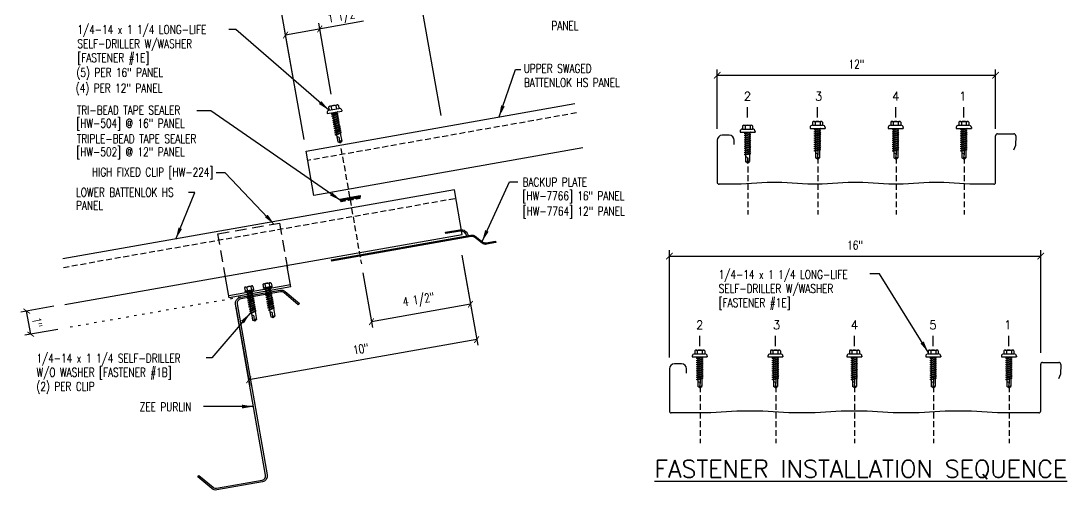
# Model space of a CAD drawing. Header units: inches. Extents: x 2 to 314, y 4 to 62.
# Drawn here: x 2.77 to 47.86, y 4.14 to 24.34 of the extents above; entities that cross this region are included whole.
import ezdxf
from ezdxf.enums import TextEntityAlignment as Align

# ---------------------------------------------------------------- set-up
doc = ezdxf.new("R2010")
doc.units = ezdxf.units.IN
doc.header["$MEASUREMENT"] = 0
for name, pattern in [('DASH2', [0.1875, 0.125, -0.0625]), ('DOT', [0.25, 0, -0.25]), ('HIDDEN', [0.375, 0.25, -0.125]), ('HIDDEN2', [0.1875, 0.125, -0.0625])]:
    doc.linetypes.add(name, pattern=pattern)
for name, color, linetype in [('clip', 5, 'Continuous'), ('DIM', 2, 'Continuous'), ('FASTENER', 9, 'Continuous'), ('PANEL', 11, 'Continuous'), ('STLA', 10, 'Continuous'), ('TAPE', 8, 'Continuous'), ('TEXT', 2, 'Continuous')]:
    doc.layers.add(name, color=color, linetype=linetype)
doc.styles.add('ANNTEXT', font='romans.shx', dxfattribs={"height": 0.375})
doc.styles.add('TEXT', font='SIMPLEX', dxfattribs={"width": 0.75, "height": 6})
doc.styles.add('TEXT1', font='ROMANS.shx', dxfattribs={"width": 0.75, "height": 0.375})
doc.dimstyles.new('DETAIL', dxfattribs={"dimscale": 4, "dimtxt": 0.375, "dimasz": 0.0625, "dimexe": 0.0625, "dimexo": 0.125, "dimgap": 0.0625, "dimtad": 1, "dimdec": 4, "dimzin": 3, "dimdsep": 46, "dimlunit": 4, "dimtxsty": 'TEXT1', "dimblk": 'ARCHTICK', "dimcen": 0.0625, "dimclrd": 7, "dimclre": 7, "dimclrt": 2, "dimadec": 0, "dimazin": 0, "dimtfac": 0.59375, "dimtdec": 4, "dimtmove": 0, "dimatfit": 3, "dimfxl": 0, "dimfrac": 2, "dimtolj": 1, "dimtzin": 3, "dimarcsym": 0})
doc.dimstyles.new('DETAIL$7', dxfattribs={"dimscale": 4, "dimtxt": 6, "dimasz": 0.125, "dimexe": 0.0625, "dimexo": 0.125, "dimgap": 0.0625, "dimtad": 1, "dimdec": 5, "dimzin": 3, "dimdsep": 46, "dimlunit": 4, "dimtxsty": 'TEXT', "dimblk": 'ARCHTICK', "dimcen": 0.0625, "dimclrd": 7, "dimclre": 7, "dimclrt": 2, "dimadec": 0, "dimazin": 0, "dimtfac": 0.666667, "dimtdec": 5, "dimtmove": 0, "dimatfit": 3, "dimfxl": 0, "dimfrac": 2, "dimtolj": 1, "dimtzin": 3, "dimarcsym": 0})

# ---------------------------------------------------------------- blocks, each defined once
blk = doc.blocks.new('_ArchTick')
at = {"color": 0, "linetype": 'ByBlock', "const_width": 0.15}
blk.add_lwpolyline([(-0.5, -0.5), (0.5, 0.5)], dxfattribs=at)
blk = doc.blocks.new('*D13')
at = {"layer": 'DEFPOINTS', "color": 0}
for p in [(21.688, 14.744), (17.425, 13.993), (17.883, 11.392)]:
    blk.add_point(p, dxfattribs=at)
at = {"layer": 'DIM', "color": 7, "lineweight": -2}
for p, q in [((21.775, 14.252), (22.19, 11.898)), ((17.511, 13.5), (17.927, 11.146)), ((22.146, 12.144), (17.883, 11.392))]:
    blk.add_line(p, q, dxfattribs=at)
at = {"layer": 'DIM', "color": 7, "lineweight": -2, "xscale": 0.25, "yscale": 0.25, "zscale": 0.25}
for p, rotation in [((22.146, 12.144), 9.999999999999964), ((17.883, 11.392), 190)]:
    blk.add_blockref('_ArchTick', p, dxfattribs=dict(at, rotation=rotation))
at = {"layer": 'DIM', "color": 2, "insert": (19.922, 12.296), "char_height": 0.375, "attachment_point": 5, "rotation": 10, "style": 'TEXT1'}
blk.add_mtext('\\A1;4 1/2"', dxfattribs=at)
blk = doc.blocks.new('*D14')
at = {"layer": 'DEFPOINTS', "color": 0}
for p in [(19.852, 26.111), (20.973, 19.785), (15.064, 18.738)]:
    blk.add_point(p, dxfattribs=at)
at = {"layer": 'DIM', "color": 7, "lineweight": -2}
for p, q in [((20.885, 20.277), (19.808, 26.357)), ((13.944, 25.065), (19.852, 26.111)), ((14.977, 19.231), (13.9, 25.311))]:
    blk.add_line(p, q, dxfattribs=at)
at = {"layer": 'DIM', "color": 7, "lineweight": -2, "xscale": 0.25, "yscale": 0.25, "zscale": 0.25}
for p, rotation in [((19.852, 26.111), 10.04325831607526), ((13.944, 25.065), 190.0432583160753)]:
    blk.add_blockref('_ArchTick', p, dxfattribs=dict(at, rotation=rotation))
at = {"layer": 'DIM', "color": 2, "insert": (16.816, 26.054), "char_height": 0.375, "attachment_point": 5, "rotation": 10.0433, "style": 'TEXT1'}
blk.add_mtext('\\A1;6"', dxfattribs=at)
blk = doc.blocks.new('*X2')
at = {"color": 0}
for p, q in [((-0.434, 0.135), (-0.434, 0.135)), ((-0.434, 0.123), (-0.434, 0.123)), ((-0.422, 0.141), (-0.422, 0.141)), ((-0.422, 0.129), (-0.422, 0.129)), ((-0.422, 0.117), (-0.422, 0.117)), ((-0.422, 0.105), (-0.422, 0.105)), ((-0.422, 0.094), (-0.422, 0.094)), ((-0.422, 0.082), (-0.422, 0.082)), ((-0.41, 0.135), (-0.41, 0.135)), ((-0.41, 0.123), (-0.41, 0.123)), ((-0.41, 0.111), (-0.41, 0.111)), ((-0.41, 0.1), (-0.41, 0.1)), ((-0.41, 0.088), (-0.41, 0.088)), ((-0.41, 0.076), (-0.41, 0.076)), ((-0.41, 0.064), (-0.41, 0.064)), ((-0.41, 0.053), (-0.41, 0.053)), ((-0.41, 0.041), (-0.41, 0.041)), ((-0.398, 0.141), (-0.398, 0.141)), ((-0.398, 0.129), (-0.398, 0.129)), ((-0.398, 0.117), (-0.398, 0.117)), ((-0.398, 0.105), (-0.398, 0.105)), ((-0.398, 0.094), (-0.398, 0.094)), ((-0.398, 0.082), (-0.398, 0.082)), ((-0.398, 0.07), (-0.398, 0.07)), ((-0.398, 0.059), (-0.398, 0.059)), ((-0.398, 0.047), (-0.398, 0.047)), ((-0.398, 0.035), (-0.398, 0.035)), ((-0.398, 0.023), (-0.398, 0.023)), ((-0.387, 0.135), (-0.387, 0.135)), ((-0.387, 0.123), (-0.387, 0.123)), ((-0.387, 0.111), (-0.387, 0.111)), ((-0.387, 0.1), (-0.387, 0.1)), ((-0.387, 0.088), (-0.387, 0.088)), ((-0.387, 0.076), (-0.387, 0.076)), ((-0.387, 0.064), (-0.387, 0.064)), ((-0.387, 0.053), (-0.387, 0.053)), ((-0.387, 0.041), (-0.387, 0.041)), ((-0.387, 0.029), (-0.387, 0.029)), ((-0.375, 0.141), (-0.375, 0.141)), ((-0.375, 0.129), (-0.375, 0.129)), ((-0.375, 0.117), (-0.375, 0.117)), ((-0.375, 0.105), (-0.375, 0.105)), ((-0.375, 0.094), (-0.375, 0.094)), ((-0.375, 0.082), (-0.375, 0.082)), ((-0.375, 0.07), (-0.375, 0.07)), ((-0.375, 0.059), (-0.375, 0.059)), ((-0.375, 0.047), (-0.375, 0.047)), ((-0.375, 0.035), (-0.375, 0.035)), ((-0.375, 0.023), (-0.375, 0.023)), ((-0.363, 0.135), (-0.363, 0.135)), ((-0.363, 0.123), (-0.363, 0.123)), ((-0.363, 0.111), (-0.363, 0.111)), ((-0.363, 0.1), (-0.363, 0.1)), ((-0.363, 0.088), (-0.363, 0.088)), ((-0.363, 0.076), (-0.363, 0.076)), ((-0.363, 0.064), (-0.363, 0.064)), ((-0.363, 0.053), (-0.363, 0.053)), ((-0.363, 0.041), (-0.363, 0.041)), ((-0.363, 0.029), (-0.363, 0.029)), ((-0.352, 0.141), (-0.352, 0.141)), ((-0.352, 0.129), (-0.352, 0.129)), ((-0.352, 0.117), (-0.352, 0.117)), ((-0.352, 0.105), (-0.352, 0.105)), ((-0.352, 0.094), (-0.352, 0.094)), ((-0.352, 0.082), (-0.352, 0.082)), ((-0.352, 0.07), (-0.352, 0.07)), ((-0.352, 0.059), (-0.352, 0.059)), ((-0.352, 0.047), (-0.352, 0.047)), ((-0.352, 0.035), (-0.352, 0.035)), ((-0.352, 0.023), (-0.352, 0.023)), ((-0.34, 0.135), (-0.34, 0.135)), ((-0.34, 0.123), (-0.34, 0.123)), ((-0.34, 0.111), (-0.34, 0.111)), ((-0.34, 0.1), (-0.34, 0.1)), ((-0.34, 0.088), (-0.34, 0.088)), ((-0.34, 0.076), (-0.34, 0.076)), ((-0.34, 0.064), (-0.34, 0.064)), ((-0.34, 0.053), (-0.34, 0.053)), ((-0.34, 0.041), (-0.34, 0.041)), ((-0.34, 0.029), (-0.34, 0.029)), ((-0.328, 0.141), (-0.328, 0.141)), ((-0.328, 0.129), (-0.328, 0.129)), ((-0.328, 0.117), (-0.328, 0.117)), ((-0.328, 0.105), (-0.328, 0.105)), ((-0.328, 0.094), (-0.328, 0.094)), ((-0.328, 0.082), (-0.328, 0.082)), ((-0.328, 0.07), (-0.328, 0.07)), ((-0.328, 0.059), (-0.328, 0.059)), ((-0.328, 0.047), (-0.328, 0.047)), ((-0.328, 0.035), (-0.328, 0.035)), ((-0.328, 0.023), (-0.328, 0.023)), ((-0.316, 0.135), (-0.316, 0.135)), ((-0.316, 0.123), (-0.316, 0.123)), ((-0.316, 0.111), (-0.316, 0.111)), ((-0.316, 0.1), (-0.316, 0.1)), ((-0.316, 0.088), (-0.316, 0.088)), ((-0.316, 0.076), (-0.316, 0.076)), ((-0.316, 0.064), (-0.316, 0.064)), ((-0.316, 0.053), (-0.316, 0.053)), ((-0.316, 0.041), (-0.316, 0.041)), ((-0.316, 0.029), (-0.316, 0.029)), ((-0.305, 0.141), (-0.305, 0.141)), ((-0.305, 0.129), (-0.305, 0.129)), ((-0.305, 0.117), (-0.305, 0.117)), ((-0.305, 0.105), (-0.305, 0.105)), ((-0.305, 0.094), (-0.305, 0.094)), ((-0.305, 0.082), (-0.305, 0.082)), ((-0.305, 0.07), (-0.305, 0.07)), ((-0.305, 0.059), (-0.305, 0.059)), ((-0.305, 0.047), (-0.305, 0.047)), ((-0.305, 0.035), (-0.305, 0.035)), ((-0.305, 0.023), (-0.305, 0.023)), ((-0.293, 0.135), (-0.293, 0.135)), ((-0.293, 0.123), (-0.293, 0.123)), ((-0.293, 0.111), (-0.293, 0.111)), ((-0.293, 0.1), (-0.293, 0.1)), ((-0.293, 0.088), (-0.293, 0.088)), ((-0.293, 0.076), (-0.293, 0.076)), ((-0.293, 0.064), (-0.293, 0.064)), ((-0.293, 0.053), (-0.293, 0.053)), ((-0.293, 0.041), (-0.293, 0.041)), ((-0.293, 0.029), (-0.293, 0.029)), ((-0.281, 0.141), (-0.281, 0.141)), ((-0.281, 0.129), (-0.281, 0.129)), ((-0.281, 0.117), (-0.281, 0.117)), ((-0.281, 0.105), (-0.281, 0.105)), ((-0.281, 0.094), (-0.281, 0.094)), ((-0.281, 0.082), (-0.281, 0.082)), ((-0.281, 0.07), (-0.281, 0.07)), ((-0.281, 0.059), (-0.281, 0.059)), ((-0.281, 0.047), (-0.281, 0.047)), ((-0.281, 0.035), (-0.281, 0.035)), ((-0.281, 0.023), (-0.281, 0.023)), ((-0.27, 0.135), (-0.27, 0.135)), ((-0.27, 0.123), (-0.27, 0.123)), ((-0.27, 0.111), (-0.27, 0.111)), ((-0.27, 0.1), (-0.27, 0.1)), ((-0.27, 0.088), (-0.27, 0.088)), ((-0.27, 0.076), (-0.27, 0.076)), ((-0.27, 0.064), (-0.27, 0.064)), ((-0.27, 0.053), (-0.27, 0.053)), ((-0.27, 0.041), (-0.27, 0.041)), ((-0.27, 0.029), (-0.27, 0.029)), ((-0.258, 0.141), (-0.258, 0.141)), ((-0.258, 0.129), (-0.258, 0.129)), ((-0.258, 0.117), (-0.258, 0.117)), ((-0.258, 0.105), (-0.258, 0.105)), ((-0.258, 0.094), (-0.258, 0.094)), ((-0.258, 0.082), (-0.258, 0.082)), ((-0.258, 0.07), (-0.258, 0.07)), ((-0.258, 0.059), (-0.258, 0.059)), ((-0.258, 0.047), (-0.258, 0.047)), ((-0.258, 0.035), (-0.258, 0.035)), ((-0.258, 0.023), (-0.258, 0.023)), ((-0.246, 0.135), (-0.246, 0.135)), ((-0.246, 0.123), (-0.246, 0.123)), ((-0.246, 0.111), (-0.246, 0.111)), ((-0.246, 0.1), (-0.246, 0.1)), ((-0.246, 0.088), (-0.246, 0.088)), ((-0.246, 0.076), (-0.246, 0.076)), ((-0.246, 0.064), (-0.246, 0.064)), ((-0.246, 0.053), (-0.246, 0.053)), ((-0.246, 0.041), (-0.246, 0.041)), ((-0.234, 0.141), (-0.234, 0.141)), ((-0.234, 0.129), (-0.234, 0.129)), ((-0.234, 0.117), (-0.234, 0.117)), ((-0.234, 0.105), (-0.234, 0.105)), ((-0.234, 0.094), (-0.234, 0.094)), ((-0.234, 0.082), (-0.234, 0.082)), ((-0.234, 0.07), (-0.234, 0.07)), ((-0.234, 0.059), (-0.234, 0.059)), ((-0.234, 0.047), (-0.234, 0.047)), ((-0.223, 0.135), (-0.223, 0.135)), ((-0.223, 0.123), (-0.223, 0.123)), ((-0.223, 0.111), (-0.223, 0.111)), ((-0.223, 0.1), (-0.223, 0.1)), ((-0.223, 0.088), (-0.223, 0.088)), ((-0.223, 0.076), (-0.223, 0.076)), ((-0.223, 0.064), (-0.223, 0.064)), ((-0.211, 0.141), (-0.211, 0.141)), ((-0.211, 0.129), (-0.211, 0.129)), ((-0.211, 0.117), (-0.211, 0.117)), ((-0.211, 0.105), (-0.211, 0.105)), ((-0.211, 0.094), (-0.211, 0.094)), ((-0.211, 0.082), (-0.211, 0.082)), ((-0.211, 0.07), (-0.211, 0.07)), ((-0.199, 0.135), (-0.199, 0.135)), ((-0.199, 0.123), (-0.199, 0.123)), ((-0.199, 0.111), (-0.199, 0.111)), ((-0.199, 0.1), (-0.199, 0.1)), ((-0.199, 0.088), (-0.199, 0.088)), ((-0.188, 0.141), (-0.188, 0.141)), ((-0.188, 0.129), (-0.188, 0.129)), ((-0.188, 0.117), (-0.188, 0.117)), ((-0.188, 0.105), (-0.188, 0.105)), ((-0.188, 0.094), (-0.188, 0.094)), ((-0.176, 0.135), (-0.176, 0.135)), ((-0.176, 0.123), (-0.176, 0.123)), ((-0.176, 0.111), (-0.176, 0.111)), ((-0.164, 0.141), (-0.164, 0.141)), ((-0.164, 0.129), (-0.164, 0.129)), ((-0.164, 0.117), (-0.164, 0.117)), ((-0.164, 0.105), (-0.164, 0.105)), ((-0.152, 0.135), (-0.152, 0.135)), ((-0.152, 0.123), (-0.152, 0.123)), ((-0.152, 0.111), (-0.152, 0.111)), ((-0.152, 0.1), (-0.152, 0.1)), ((-0.141, 0.141), (-0.141, 0.141)), ((-0.141, 0.129), (-0.141, 0.129)), ((-0.141, 0.117), (-0.141, 0.117)), ((-0.141, 0.105), (-0.141, 0.105)), ((-0.141, 0.094), (-0.141, 0.094)), ((-0.141, 0.082), (-0.141, 0.082)), ((-0.129, 0.135), (-0.129, 0.135)), ((-0.129, 0.123), (-0.129, 0.123)), ((-0.129, 0.111), (-0.129, 0.111)), ((-0.129, 0.1), (-0.129, 0.1)), ((-0.129, 0.088), (-0.129, 0.088)), ((-0.129, 0.076), (-0.129, 0.076)), ((-0.117, 0.141), (-0.117, 0.141)), ((-0.117, 0.129), (-0.117, 0.129)), ((-0.117, 0.117), (-0.117, 0.117)), ((-0.117, 0.105), (-0.117, 0.105)), ((-0.117, 0.094), (-0.117, 0.094)), ((-0.117, 0.082), (-0.117, 0.082)), ((-0.117, 0.07), (-0.117, 0.07)), ((-0.117, 0.059), (-0.117, 0.059)), ((-0.105, 0.135), (-0.105, 0.135)), ((-0.105, 0.123), (-0.105, 0.123)), ((-0.105, 0.111), (-0.105, 0.111)), ((-0.105, 0.1), (-0.105, 0.1)), ((-0.105, 0.088), (-0.105, 0.088)), ((-0.105, 0.076), (-0.105, 0.076)), ((-0.105, 0.064), (-0.105, 0.064)), ((-0.105, 0.053), (-0.105, 0.053)), ((-0.094, 0.141), (-0.094, 0.141)), ((-0.094, 0.129), (-0.094, 0.129)), ((-0.094, 0.117), (-0.094, 0.117)), ((-0.094, 0.105), (-0.094, 0.105)), ((-0.094, 0.094), (-0.094, 0.094)), ((-0.094, 0.082), (-0.094, 0.082)), ((-0.094, 0.07), (-0.094, 0.07)), ((-0.094, 0.059), (-0.094, 0.059)), ((-0.094, 0.047), (-0.094, 0.047)), ((-0.094, 0.035), (-0.094, 0.035)), ((-0.082, 0.135), (-0.082, 0.135)), ((-0.082, 0.123), (-0.082, 0.123)), ((-0.082, 0.111), (-0.082, 0.111)), ((-0.082, 0.1), (-0.082, 0.1)), ((-0.082, 0.088), (-0.082, 0.088)), ((-0.082, 0.076), (-0.082, 0.076)), ((-0.082, 0.064), (-0.082, 0.064)), ((-0.082, 0.053), (-0.082, 0.053)), ((-0.082, 0.041), (-0.082, 0.041)), ((-0.082, 0.029), (-0.082, 0.029)), ((-0.07, 0.141), (-0.07, 0.141)), ((-0.07, 0.129), (-0.07, 0.129)), ((-0.07, 0.117), (-0.07, 0.117)), ((-0.07, 0.105), (-0.07, 0.105)), ((-0.07, 0.094), (-0.07, 0.094)), ((-0.07, 0.082), (-0.07, 0.082)), ((-0.07, 0.07), (-0.07, 0.07)), ((-0.07, 0.059), (-0.07, 0.059)), ((-0.07, 0.047), (-0.07, 0.047)), ((-0.07, 0.035), (-0.07, 0.035)), ((-0.07, 0.023), (-0.07, 0.023)), ((-0.059, 0.135), (-0.059, 0.135)), ((-0.059, 0.123), (-0.059, 0.123)), ((-0.059, 0.111), (-0.059, 0.111)), ((-0.059, 0.1), (-0.059, 0.1)), ((-0.059, 0.088), (-0.059, 0.088)), ((-0.059, 0.076), (-0.059, 0.076)), ((-0.059, 0.064), (-0.059, 0.064)), ((-0.059, 0.053), (-0.059, 0.053)), ((-0.059, 0.041), (-0.059, 0.041)), ((-0.059, 0.029), (-0.059, 0.029)), ((-0.047, 0.141), (-0.047, 0.141)), ((-0.047, 0.129), (-0.047, 0.129)), ((-0.047, 0.117), (-0.047, 0.117)), ((-0.047, 0.105), (-0.047, 0.105)), ((-0.047, 0.094), (-0.047, 0.094)), ((-0.047, 0.082), (-0.047, 0.082)), ((-0.047, 0.07), (-0.047, 0.07)), ((-0.047, 0.059), (-0.047, 0.059)), ((-0.047, 0.047), (-0.047, 0.047)), ((-0.047, 0.035), (-0.047, 0.035)), ((-0.047, 0.023), (-0.047, 0.023)), ((-0.035, 0.135), (-0.035, 0.135)), ((-0.035, 0.123), (-0.035, 0.123)), ((-0.035, 0.111), (-0.035, 0.111)), ((-0.035, 0.1), (-0.035, 0.1)), ((-0.035, 0.088), (-0.035, 0.088)), ((-0.035, 0.076), (-0.035, 0.076)), ((-0.035, 0.064), (-0.035, 0.064)), ((-0.035, 0.053), (-0.035, 0.053)), ((-0.035, 0.041), (-0.035, 0.041)), ((-0.035, 0.029), (-0.035, 0.029)), ((-0.023, 0.141), (-0.023, 0.141)), ((-0.023, 0.129), (-0.023, 0.129)), ((-0.023, 0.117), (-0.023, 0.117)), ((-0.023, 0.105), (-0.023, 0.105)), ((-0.023, 0.094), (-0.023, 0.094)), ((-0.023, 0.082), (-0.023, 0.082)), ((-0.023, 0.07), (-0.023, 0.07)), ((-0.023, 0.059), (-0.023, 0.059)), ((-0.023, 0.047), (-0.023, 0.047)), ((-0.023, 0.035), (-0.023, 0.035)), ((-0.023, 0.023), (-0.023, 0.023)), ((-0.012, 0.135), (-0.012, 0.135)), ((-0.012, 0.123), (-0.012, 0.123)), ((-0.012, 0.111), (-0.012, 0.111)), ((-0.012, 0.1), (-0.012, 0.1)), ((-0.012, 0.088), (-0.012, 0.088)), ((-0.012, 0.076), (-0.012, 0.076)), ((-0.012, 0.064), (-0.012, 0.064)), ((-0.012, 0.053), (-0.012, 0.053)), ((-0.012, 0.041), (-0.012, 0.041)), ((-0.012, 0.029), (-0.012, 0.029)), ((0, 0.141), (0, 0.141)), ((0, 0.129), (0, 0.129)), ((0, 0.117), (0, 0.117)), ((0, 0.105), (0, 0.105)), ((0, 0.094), (0, 0.094)), ((0, 0.082), (0, 0.082)), ((0, 0.07), (0, 0.07)), ((0, 0.059), (0, 0.059)), ((0, 0.047), (0, 0.047)), ((0, 0.035), (0, 0.035)), ((0, 0.023), (0, 0.023)), ((0.012, 0.135), (0.012, 0.135)), ((0.012, 0.123), (0.012, 0.123)), ((0.012, 0.111), (0.012, 0.111)), ((0.012, 0.1), (0.012, 0.1)), ((0.012, 0.088), (0.012, 0.088)), ((0.012, 0.076), (0.012, 0.076)), ((0.012, 0.064), (0.012, 0.064)), ((0.012, 0.053), (0.012, 0.053)), ((0.012, 0.041), (0.012, 0.041)), ((0.012, 0.029), (0.012, 0.029)), ((0.023, 0.141), (0.023, 0.141)), ((0.023, 0.129), (0.023, 0.129)), ((0.023, 0.117), (0.023, 0.117)), ((0.023, 0.105), (0.023, 0.105)), ((0.023, 0.094), (0.023, 0.094)), ((0.023, 0.082), (0.023, 0.082)), ((0.023, 0.07), (0.023, 0.07)), ((0.023, 0.059), (0.023, 0.059)), ((0.023, 0.047), (0.023, 0.047)), ((0.023, 0.035), (0.023, 0.035)), ((0.023, 0.023), (0.023, 0.023)), ((0.035, 0.135), (0.035, 0.135)), ((0.035, 0.123), (0.035, 0.123)), ((0.035, 0.111), (0.035, 0.111)), ((0.035, 0.1), (0.035, 0.1)), ((0.035, 0.088), (0.035, 0.088)), ((0.035, 0.076), (0.035, 0.076)), ((0.035, 0.064), (0.035, 0.064)), ((0.035, 0.053), (0.035, 0.053)), ((0.035, 0.041), (0.035, 0.041)), ((0.035, 0.029), (0.035, 0.029)), ((0.047, 0.141), (0.047, 0.141)), ((0.047, 0.129), (0.047, 0.129)), ((0.047, 0.117), (0.047, 0.117)), ((0.047, 0.105), (0.047, 0.105)), ((0.047, 0.094), (0.047, 0.094)), ((0.047, 0.082), (0.047, 0.082)), ((0.047, 0.07), (0.047, 0.07)), ((0.047, 0.059), (0.047, 0.059)), ((0.047, 0.047), (0.047, 0.047)), ((0.047, 0.035), (0.047, 0.035)), ((0.047, 0.023), (0.047, 0.023)), ((0.059, 0.135), (0.059, 0.135)), ((0.059, 0.123), (0.059, 0.123)), ((0.059, 0.111), (0.059, 0.111)), ((0.059, 0.1), (0.059, 0.1)), ((0.059, 0.088), (0.059, 0.088)), ((0.059, 0.076), (0.059, 0.076)), ((0.059, 0.064), (0.059, 0.064)), ((0.059, 0.053), (0.059, 0.053)), ((0.059, 0.041), (0.059, 0.041)), ((0.059, 0.029), (0.059, 0.029)), ((0.07, 0.141), (0.07, 0.141)), ((0.07, 0.129), (0.07, 0.129)), ((0.07, 0.117), (0.07, 0.117)), ((0.07, 0.105), (0.07, 0.105)), ((0.07, 0.094), (0.07, 0.094)), ((0.07, 0.082), (0.07, 0.082)), ((0.07, 0.07), (0.07, 0.07)), ((0.07, 0.059), (0.07, 0.059)), ((0.07, 0.047), (0.07, 0.047)), ((0.07, 0.035), (0.07, 0.035)), ((0.07, 0.023), (0.07, 0.023)), ((0.082, 0.135), (0.082, 0.135)), ((0.082, 0.123), (0.082, 0.123)), ((0.082, 0.111), (0.082, 0.111)), ((0.082, 0.1), (0.082, 0.1)), ((0.082, 0.088), (0.082, 0.088)), ((0.082, 0.076), (0.082, 0.076)), ((0.082, 0.064), (0.082, 0.064)), ((0.082, 0.053), (0.082, 0.053)), ((0.082, 0.041), (0.082, 0.041)), ((0.082, 0.029), (0.082, 0.029)), ((0.094, 0.141), (0.094, 0.141)), ((0.094, 0.129), (0.094, 0.129)), ((0.094, 0.117), (0.094, 0.117)), ((0.094, 0.105), (0.094, 0.105)), ((0.094, 0.094), (0.094, 0.094)), ((0.094, 0.082), (0.094, 0.082)), ((0.094, 0.07), (0.094, 0.07)), ((0.094, 0.059), (0.094, 0.059)), ((0.094, 0.047), (0.094, 0.047)), ((0.094, 0.035), (0.094, 0.035)), ((0.105, 0.135), (0.105, 0.135)), ((0.105, 0.123), (0.105, 0.123)), ((0.105, 0.111), (0.105, 0.111)), ((0.105, 0.1), (0.105, 0.1)), ((0.105, 0.088), (0.105, 0.088)), ((0.105, 0.076), (0.105, 0.076)), ((0.105, 0.064), (0.105, 0.064)), ((0.105, 0.053), (0.105, 0.053)), ((0.117, 0.141), (0.117, 0.141)), ((0.117, 0.129), (0.117, 0.129)), ((0.117, 0.117), (0.117, 0.117)), ((0.117, 0.105), (0.117, 0.105)), ((0.117, 0.094), (0.117, 0.094)), ((0.117, 0.082), (0.117, 0.082)), ((0.117, 0.07), (0.117, 0.07)), ((0.117, 0.059), (0.117, 0.059)), ((0.129, 0.135), (0.129, 0.135)), ((0.129, 0.123), (0.129, 0.123)), ((0.129, 0.111), (0.129, 0.111)), ((0.129, 0.1), (0.129, 0.1)), ((0.129, 0.088), (0.129, 0.088)), ((0.129, 0.076), (0.129, 0.076)), ((0.141, 0.141), (0.141, 0.141)), ((0.141, 0.129), (0.141, 0.129)), ((0.141, 0.117), (0.141, 0.117)), ((0.141, 0.105), (0.141, 0.105)), ((0.141, 0.094), (0.141, 0.094)), ((0.141, 0.082), (0.141, 0.082)), ((0.152, 0.135), (0.152, 0.135)), ((0.152, 0.123), (0.152, 0.123)), ((0.152, 0.111), (0.152, 0.111)), ((0.152, 0.1), (0.152, 0.1)), ((0.164, 0.141), (0.164, 0.141)), ((0.164, 0.129), (0.164, 0.129)), ((0.164, 0.117), (0.164, 0.117)), ((0.164, 0.105), (0.164, 0.105)), ((0.176, 0.135), (0.176, 0.135)), ((0.176, 0.123), (0.176, 0.123)), ((0.176, 0.111), (0.176, 0.111)), ((0.188, 0.141), (0.188, 0.141)), ((0.188, 0.129), (0.188, 0.129)), ((0.188, 0.117), (0.188, 0.117)), ((0.188, 0.105), (0.188, 0.105)), ((0.188, 0.094), (0.188, 0.094)), ((0.199, 0.135), (0.199, 0.135)), ((0.199, 0.123), (0.199, 0.123)), ((0.199, 0.111), (0.199, 0.111)), ((0.199, 0.1), (0.199, 0.1)), ((0.199, 0.088), (0.199, 0.088)), ((0.211, 0.141), (0.211, 0.141)), ((0.211, 0.129), (0.211, 0.129)), ((0.211, 0.117), (0.211, 0.117)), ((0.211, 0.105), (0.211, 0.105)), ((0.211, 0.094), (0.211, 0.094)), ((0.211, 0.082), (0.211, 0.082)), ((0.211, 0.07), (0.211, 0.07)), ((0.223, 0.135), (0.223, 0.135)), ((0.223, 0.123), (0.223, 0.123)), ((0.223, 0.111), (0.223, 0.111)), ((0.223, 0.1), (0.223, 0.1)), ((0.223, 0.088), (0.223, 0.088)), ((0.223, 0.076), (0.223, 0.076)), ((0.223, 0.064), (0.223, 0.064)), ((0.234, 0.141), (0.234, 0.141)), ((0.234, 0.129), (0.234, 0.129)), ((0.234, 0.117), (0.234, 0.117)), ((0.234, 0.105), (0.234, 0.105)), ((0.234, 0.094), (0.234, 0.094)), ((0.234, 0.082), (0.234, 0.082)), ((0.234, 0.07), (0.234, 0.07)), ((0.234, 0.059), (0.234, 0.059)), ((0.234, 0.047), (0.234, 0.047)), ((0.246, 0.135), (0.246, 0.135)), ((0.246, 0.123), (0.246, 0.123)), ((0.246, 0.111), (0.246, 0.111)), ((0.246, 0.1), (0.246, 0.1)), ((0.246, 0.088), (0.246, 0.088)), ((0.246, 0.076), (0.246, 0.076)), ((0.246, 0.064), (0.246, 0.064)), ((0.246, 0.053), (0.246, 0.053)), ((0.246, 0.041), (0.246, 0.041)), ((0.258, 0.141), (0.258, 0.141)), ((0.258, 0.129), (0.258, 0.129)), ((0.258, 0.117), (0.258, 0.117)), ((0.258, 0.105), (0.258, 0.105)), ((0.258, 0.094), (0.258, 0.094)), ((0.258, 0.082), (0.258, 0.082)), ((0.258, 0.07), (0.258, 0.07)), ((0.258, 0.059), (0.258, 0.059)), ((0.258, 0.047), (0.258, 0.047)), ((0.258, 0.035), (0.258, 0.035)), ((0.258, 0.023), (0.258, 0.023)), ((0.27, 0.135), (0.27, 0.135)), ((0.27, 0.123), (0.27, 0.123)), ((0.27, 0.111), (0.27, 0.111)), ((0.27, 0.1), (0.27, 0.1)), ((0.27, 0.088), (0.27, 0.088)), ((0.27, 0.076), (0.27, 0.076)), ((0.27, 0.064), (0.27, 0.064)), ((0.27, 0.053), (0.27, 0.053)), ((0.27, 0.041), (0.27, 0.041)), ((0.27, 0.029), (0.27, 0.029)), ((0.281, 0.141), (0.281, 0.141)), ((0.281, 0.129), (0.281, 0.129)), ((0.281, 0.117), (0.281, 0.117)), ((0.281, 0.105), (0.281, 0.105)), ((0.281, 0.094), (0.281, 0.094)), ((0.281, 0.082), (0.281, 0.082)), ((0.281, 0.07), (0.281, 0.07)), ((0.281, 0.059), (0.281, 0.059)), ((0.281, 0.047), (0.281, 0.047)), ((0.281, 0.035), (0.281, 0.035)), ((0.281, 0.023), (0.281, 0.023)), ((0.293, 0.135), (0.293, 0.135)), ((0.293, 0.123), (0.293, 0.123)), ((0.293, 0.111), (0.293, 0.111)), ((0.293, 0.1), (0.293, 0.1)), ((0.293, 0.088), (0.293, 0.088)), ((0.293, 0.076), (0.293, 0.076)), ((0.293, 0.064), (0.293, 0.064)), ((0.293, 0.053), (0.293, 0.053)), ((0.293, 0.041), (0.293, 0.041)), ((0.293, 0.029), (0.293, 0.029)), ((0.305, 0.141), (0.305, 0.141)), ((0.305, 0.129), (0.305, 0.129)), ((0.305, 0.117), (0.305, 0.117)), ((0.305, 0.105), (0.305, 0.105)), ((0.305, 0.094), (0.305, 0.094)), ((0.305, 0.082), (0.305, 0.082)), ((0.305, 0.07), (0.305, 0.07)), ((0.305, 0.059), (0.305, 0.059)), ((0.305, 0.047), (0.305, 0.047)), ((0.305, 0.035), (0.305, 0.035)), ((0.305, 0.023), (0.305, 0.023)), ((0.316, 0.135), (0.316, 0.135)), ((0.316, 0.123), (0.316, 0.123)), ((0.316, 0.111), (0.316, 0.111)), ((0.316, 0.1), (0.316, 0.1)), ((0.316, 0.088), (0.316, 0.088)), ((0.316, 0.076), (0.316, 0.076)), ((0.316, 0.064), (0.316, 0.064)), ((0.316, 0.053), (0.316, 0.053)), ((0.316, 0.041), (0.316, 0.041)), ((0.316, 0.029), (0.316, 0.029)), ((0.328, 0.141), (0.328, 0.141)), ((0.328, 0.129), (0.328, 0.129)), ((0.328, 0.117), (0.328, 0.117)), ((0.328, 0.105), (0.328, 0.105)), ((0.328, 0.094), (0.328, 0.094)), ((0.328, 0.082), (0.328, 0.082)), ((0.328, 0.07), (0.328, 0.07)), ((0.328, 0.059), (0.328, 0.059)), ((0.328, 0.047), (0.328, 0.047)), ((0.328, 0.035), (0.328, 0.035)), ((0.328, 0.023), (0.328, 0.023)), ((0.34, 0.135), (0.34, 0.135)), ((0.34, 0.123), (0.34, 0.123)), ((0.34, 0.111), (0.34, 0.111)), ((0.34, 0.1), (0.34, 0.1)), ((0.34, 0.088), (0.34, 0.088)), ((0.34, 0.076), (0.34, 0.076)), ((0.34, 0.064), (0.34, 0.064)), ((0.34, 0.053), (0.34, 0.053)), ((0.34, 0.041), (0.34, 0.041)), ((0.34, 0.029), (0.34, 0.029)), ((0.352, 0.141), (0.352, 0.141)), ((0.352, 0.129), (0.352, 0.129)), ((0.352, 0.117), (0.352, 0.117)), ((0.352, 0.105), (0.352, 0.105)), ((0.352, 0.094), (0.352, 0.094)), ((0.352, 0.082), (0.352, 0.082)), ((0.352, 0.07), (0.352, 0.07)), ((0.352, 0.059), (0.352, 0.059)), ((0.352, 0.047), (0.352, 0.047)), ((0.352, 0.035), (0.352, 0.035)), ((0.352, 0.023), (0.352, 0.023)), ((0.363, 0.135), (0.363, 0.135)), ((0.363, 0.123), (0.363, 0.123)), ((0.363, 0.111), (0.363, 0.111)), ((0.363, 0.1), (0.363, 0.1)), ((0.363, 0.088), (0.363, 0.088)), ((0.363, 0.076), (0.363, 0.076)), ((0.363, 0.064), (0.363, 0.064)), ((0.363, 0.053), (0.363, 0.053)), ((0.363, 0.041), (0.363, 0.041)), ((0.363, 0.029), (0.363, 0.029)), ((0.375, 0.141), (0.375, 0.141)), ((0.375, 0.129), (0.375, 0.129)), ((0.375, 0.117), (0.375, 0.117)), ((0.375, 0.105), (0.375, 0.105)), ((0.375, 0.094), (0.375, 0.094)), ((0.375, 0.082), (0.375, 0.082)), ((0.375, 0.07), (0.375, 0.07)), ((0.375, 0.059), (0.375, 0.059)), ((0.375, 0.047), (0.375, 0.047)), ((0.375, 0.035), (0.375, 0.035)), ((0.375, 0.023), (0.375, 0.023)), ((0.387, 0.135), (0.387, 0.135)), ((0.387, 0.123), (0.387, 0.123)), ((0.387, 0.111), (0.387, 0.111)), ((0.387, 0.1), (0.387, 0.1)), ((0.387, 0.088), (0.387, 0.088)), ((0.387, 0.076), (0.387, 0.076)), ((0.387, 0.064), (0.387, 0.064)), ((0.387, 0.053), (0.387, 0.053)), ((0.387, 0.041), (0.387, 0.041)), ((0.387, 0.029), (0.387, 0.029)), ((0.398, 0.141), (0.398, 0.141)), ((0.398, 0.129), (0.398, 0.129)), ((0.398, 0.117), (0.398, 0.117)), ((0.398, 0.105), (0.398, 0.105)), ((0.398, 0.094), (0.398, 0.094)), ((0.398, 0.082), (0.398, 0.082)), ((0.398, 0.07), (0.398, 0.07)), ((0.398, 0.059), (0.398, 0.059)), ((0.398, 0.047), (0.398, 0.047)), ((0.398, 0.035), (0.398, 0.035)), ((0.398, 0.023), (0.398, 0.023)), ((0.41, 0.135), (0.41, 0.135)), ((0.41, 0.123), (0.41, 0.123)), ((0.41, 0.111), (0.41, 0.111)), ((0.41, 0.1), (0.41, 0.1)), ((0.41, 0.088), (0.41, 0.088)), ((0.41, 0.076), (0.41, 0.076)), ((0.41, 0.064), (0.41, 0.064)), ((0.41, 0.053), (0.41, 0.053)), ((0.41, 0.041), (0.41, 0.041)), ((0.422, 0.141), (0.422, 0.141)), ((0.422, 0.129), (0.422, 0.129)), ((0.422, 0.117), (0.422, 0.117)), ((0.422, 0.105), (0.422, 0.105)), ((0.422, 0.094), (0.422, 0.094)), ((0.422, 0.082), (0.422, 0.082)), ((0.434, 0.135), (0.434, 0.135)), ((0.434, 0.123), (0.434, 0.123))]:
    blk.add_line(p, q, dxfattribs=at)
blk = doc.blocks.new('TRIBEAD')
at = {"layer": 'TAPE', "color": 9}
blk.add_lwpolyline([(-0.403, 0.018), (-0.442, 0.141), (0.442, 0.141), (0.403, 0.018), (0.26, 0.018), (0.17, 0.109), (0.079, 0.018), (0, 0.018), (-0.079, 0.018), (-0.17, 0.109), (-0.26, 0.018)], close=True, dxfattribs=at)
at = {"layer": 'TAPE', "color": 251}
blk.add_blockref('*X2', (0, 0), dxfattribs=at)
blk = doc.blocks.new('FZ7')
at = {"layer": 'FASTENER'}
for p, q in [((-0.324, 0.071), (-0.324, 0.037)), ((-0.324, 0.037), (0.324, 0.037)), ((-0.224, 0.171), (0.215, 0.171)), ((-0.215, 0.305), (-0.215, 0.171)), ((-0.161, 0.337), (0.161, 0.337)), ((-0.139, -0.016), (0.046, 0.037)), ((-0.107, 0.305), (-0.107, 0.171)), ((-0.104, -0.036), (0.139, 0.033)), ((-0.086, 0.037), (-0.086, -0.001)), ((-0.086, 0.037), (0.086, 0.037)), ((0.086, 0.037), (0.133, 0.037)), ((0.086, 0.018), (0.086, -0.042)), ((0.107, 0.305), (0.107, 0.171)), ((0.139, 0.033), (0.133, 0.037)), ((0.215, 0.305), (0.215, 0.171)), ((0.324, 0.071), (0.324, 0.037)), ((-0.104, -0.036), (-0.139, -0.016)), ((-0.139, -0.107), (0.104, -0.038)), ((-0.104, -0.127), (-0.139, -0.107)), ((-0.139, -0.198), (0.104, -0.128)), ((-0.104, -0.218), (-0.139, -0.198)), ((-0.139, -0.289), (0.104, -0.219)), ((-0.104, -0.309), (-0.139, -0.289)), ((-0.139, -0.38), (0.104, -0.31)), ((-0.104, -0.4), (-0.139, -0.38)), ((-0.139, -0.47), (0.104, -0.401)), ((-0.104, -0.127), (0.139, -0.058)), ((-0.104, -0.218), (0.139, -0.149)), ((-0.104, -0.309), (0.139, -0.239)), ((-0.104, -0.4), (0.139, -0.33)), ((-0.104, -0.491), (0.139, -0.421)), ((-0.086, -0.031), (-0.086, -0.092)), ((-0.086, -0.122), (-0.086, -0.183)), ((-0.086, -0.213), (-0.086, -0.274)), ((-0.086, -0.304), (-0.086, -0.364)), ((-0.086, -0.395), (-0.086, -0.455)), ((0.086, -0.073), (0.086, -0.133)), ((0.086, -0.164), (0.086, -0.224)), ((0.086, -0.255), (0.086, -0.315)), ((0.086, -0.345), (0.086, -0.406)), ((0.086, -0.436), (0.086, -0.497)), ((0.139, -0.058), (0.104, -0.038)), ((0.139, -0.149), (0.104, -0.128)), ((0.139, -0.239), (0.104, -0.219)), ((0.139, -0.33), (0.104, -0.31)), ((0.139, -0.421), (0.104, -0.401)), ((-0.104, -0.491), (-0.139, -0.47)), ((-0.139, -0.561), (0.104, -0.492)), ((-0.104, -0.581), (-0.139, -0.561)), ((-0.139, -0.652), (0.104, -0.583)), ((-0.104, -0.672), (-0.139, -0.652)), ((-0.139, -0.743), (0.104, -0.674)), ((-0.104, -0.763), (-0.139, -0.743)), ((-0.139, -0.834), (0.104, -0.765)), ((-0.104, -0.854), (-0.139, -0.834)), ((-0.139, -0.925), (0.104, -0.856)), ((-0.104, -0.581), (0.139, -0.512)), ((-0.104, -0.672), (0.139, -0.603)), ((-0.104, -0.763), (0.139, -0.694)), ((-0.104, -0.854), (0.139, -0.785)), ((-0.104, -0.945), (0.139, -0.876)), ((-0.086, -0.486), (-0.086, -0.546)), ((-0.086, -0.577), (-0.086, -0.637)), ((-0.086, -0.667), (-0.086, -0.728)), ((-0.086, -0.758), (-0.086, -0.819)), ((-0.086, -0.849), (-0.086, -0.91)), ((0.086, -0.527), (0.086, -0.588)), ((0.086, -0.618), (0.086, -0.679)), ((0.086, -0.709), (0.086, -0.77)), ((0.086, -0.8), (0.086, -0.861)), ((0.086, -0.891), (0.086, -1.232)), ((0.139, -0.512), (0.104, -0.492)), ((0.139, -0.603), (0.104, -0.583)), ((0.139, -0.694), (0.104, -0.674)), ((0.139, -0.785), (0.104, -0.765)), ((0.139, -0.876), (0.104, -0.856)), ((-0.104, -0.945), (-0.139, -0.925)), ((-0.086, -0.94), (-0.086, -1.232)), ((0, -1.293), (-0.086, -1.232)), ((-0.002, -1.277), (0.014, -1.091)), ((0, -1.293), (0.086, -1.232))]:
    blk.add_line(p, q, dxfattribs=at)
for centre, radius, start, end in [((-0.224, 0.071), 0.1, 90, 180), ((-0.161, 0.274), 0.0628, 29.8754, 150.1246), ((0, 0.141), 0.196, 56.9974, 123.0026), ((0.161, 0.274), 0.0628, 29.8754, 150.1246), ((0.224, 0.071), 0.1, 0, 90), ((-0.046, -1.102), 0.0615, 11.1445, 130.906), ((0.054, -1.278), 0.0563, 55.4585, 194.8454)]:
    blk.add_arc(centre, radius, start, end, dxfattribs=at)
blk = doc.blocks.new('FD-F1e')
at = {"layer": 'TEXT', "style": 'TEXT1', "width": 0.75}
for s, p in [('1/4-14 x 1 1/4 LONG-LIFE', (0.005, -0.041)), ('SELF-DRILLER W/WASHER', (0.005, -0.193)), ('[FASTENER #1E]', (0.005, -0.344))]:
    blk.add_text(s, height=0.09375, dxfattribs=at).set_placement(p)
blk.add_attdef('(QUANTITY)', (0.926, -0.344), '', height=0.0938, dxfattribs=at)
at = {"layer": 'TEXT', "style": 'TEXT1', "flags": 1}
for tag, p in [('Color', (0.024, -0.534)), ('Calc', (0.024, -0.534)), ('Opt1', (0.024, -0.534)), ('Opt2', (0.024, -0.534)), ('Opt3', (0.024, -0.534)), ('Description', (0.024, -0.534)), ('Multiple', (0.024, -0.534)), ('Part', (0.024, -0.534)), ('Spare1', (0.024, -0.721)), ('Spare2', (0.024, -0.721)), ('Spare3', (0.024, -0.721)), ('Spare4', (0.024, -0.721)), ('Spare5', (0.024, -0.721)), ('Spare6', (0.024, -0.721)), ('Spare7', (0.024, -0.721)), ('Spare8', (0.024, -0.721)), ('Spare9', (0.024, -0.721)), ('Spare10', (0.024, -0.721))]:
    blk.add_attdef(tag, p, '', height=0.0938, dxfattribs=at)
blk = doc.blocks.new('sd21')
at = {"layer": 'FASTENER'}
for p, q in [((-0.193, 0.055), (0.193, 0.055)), ((-0.193, 0.037), (0.193, 0.037)), ((-0.181, 0.194), (-0.181, 0.055)), ((-0.181, 0.055), (0.181, 0.055)), ((-0.139, -0.016), (0.046, 0.037)), ((-0.135, 0.22), (0.135, 0.22)), ((-0.104, -0.036), (0.139, 0.033)), ((-0.089, 0.194), (-0.089, 0.055)), ((-0.086, 0.037), (0.086, 0.037)), ((-0.086, 0.037), (-0.086, -0.001)), ((0.086, 0.037), (0.133, 0.037)), ((0.086, 0.018), (0.086, -0.042)), ((0.089, 0.194), (0.089, 0.055)), ((0.139, 0.033), (0.133, 0.037)), ((0.181, 0.194), (0.181, 0.055)), ((-0.104, -0.036), (-0.139, -0.016)), ((-0.139, -0.107), (0.104, -0.038)), ((-0.104, -0.127), (-0.139, -0.107)), ((-0.139, -0.198), (0.104, -0.128)), ((-0.104, -0.218), (-0.139, -0.198)), ((-0.139, -0.289), (0.104, -0.219)), ((-0.104, -0.309), (-0.139, -0.289)), ((-0.139, -0.38), (0.104, -0.31)), ((-0.104, -0.4), (-0.139, -0.38)), ((-0.139, -0.47), (0.104, -0.401)), ((-0.104, -0.127), (0.139, -0.058)), ((-0.104, -0.218), (0.139, -0.149)), ((-0.104, -0.309), (0.139, -0.239)), ((-0.104, -0.4), (0.139, -0.33)), ((-0.104, -0.491), (0.139, -0.421)), ((-0.086, -0.031), (-0.086, -0.092)), ((-0.086, -0.122), (-0.086, -0.183)), ((-0.086, -0.213), (-0.086, -0.274)), ((-0.086, -0.304), (-0.086, -0.364)), ((-0.086, -0.395), (-0.086, -0.455)), ((0.086, -0.073), (0.086, -0.133)), ((0.086, -0.164), (0.086, -0.224)), ((0.086, -0.255), (0.086, -0.315)), ((0.086, -0.345), (0.086, -0.406)), ((0.086, -0.436), (0.086, -0.497)), ((0.139, -0.058), (0.104, -0.038)), ((0.139, -0.149), (0.104, -0.128)), ((0.139, -0.239), (0.104, -0.219)), ((0.139, -0.33), (0.104, -0.31)), ((0.139, -0.421), (0.104, -0.401)), ((-0.104, -0.491), (-0.139, -0.47)), ((-0.139, -0.561), (0.104, -0.492)), ((-0.104, -0.581), (-0.139, -0.561)), ((-0.139, -0.652), (0.104, -0.583)), ((-0.104, -0.672), (-0.139, -0.652)), ((-0.139, -0.743), (0.104, -0.674)), ((-0.104, -0.763), (-0.139, -0.743)), ((-0.139, -0.834), (0.104, -0.765)), ((-0.104, -0.854), (-0.139, -0.834)), ((-0.139, -0.925), (0.104, -0.856)), ((-0.104, -0.581), (0.139, -0.512)), ((-0.104, -0.672), (0.139, -0.603)), ((-0.104, -0.763), (0.139, -0.694)), ((-0.104, -0.854), (0.139, -0.785)), ((-0.104, -0.945), (0.139, -0.876)), ((-0.086, -0.486), (-0.086, -0.546)), ((-0.086, -0.577), (-0.086, -0.637)), ((-0.086, -0.667), (-0.086, -0.728)), ((-0.086, -0.758), (-0.086, -0.819)), ((-0.086, -0.849), (-0.086, -0.91)), ((0.086, -0.527), (0.086, -0.588)), ((0.086, -0.618), (0.086, -0.679)), ((0.086, -0.709), (0.086, -0.77)), ((0.086, -0.8), (0.086, -0.861)), ((0.086, -0.891), (0.086, -1.232)), ((0.139, -0.512), (0.104, -0.492)), ((0.139, -0.603), (0.104, -0.583)), ((0.139, -0.694), (0.104, -0.674)), ((0.139, -0.785), (0.104, -0.765)), ((0.139, -0.876), (0.104, -0.856)), ((-0.104, -0.945), (-0.139, -0.925)), ((-0.086, -0.94), (-0.086, -1.232)), ((0, -1.293), (-0.086, -1.232)), ((-0.002, -1.277), (0.014, -1.091)), ((0, -1.293), (0.086, -1.232))]:
    blk.add_line(p, q, dxfattribs=at)
for centre, radius, start, end in [((-0.193, 0.046), 0.00894, 90, 270), ((-0.135, 0.168), 0.0527, 29.8754, 150.1246), ((0, 0.056), 0.164, 56.9974, 123.0026), ((0.135, 0.168), 0.0527, 29.8754, 150.1246), ((0.193, 0.046), 0.00894, 270, 90), ((-0.046, -1.102), 0.0615, 11.1445, 130.906), ((0.054, -1.278), 0.0563, 55.4585, 194.8454)]:
    blk.add_arc(centre, radius, start, end, dxfattribs=at)
blk = doc.blocks.new('A$C26063C30')
at = {"layer": 'PANEL'}
for p, q in [((-8.834, 5.155), (-9.133, 5.155)), ((6.648, 3.128), (6.647, 5.136)), ((6.729, 5.218), (7.431, 5.218)), ((7.513, 5.133), (7.498, 4.718)), ((-9.353, 4.936), (-9.353, 3.128)), ((-8.614, 4.756), (-8.614, 4.936)), ((7.498, 4.718), (7.417, 4.517)), ((-7.568, 3.046), (-9.271, 3.046)), ((-6.446, 3.116), (-7.568, 3.046)), ((-5.323, 3.116), (-6.446, 3.116)), ((-4.2, 3.046), (-5.323, 3.116)), ((-3.078, 3.046), (-4.2, 3.046)), ((-1.955, 3.116), (-3.078, 3.046)), ((-0.833, 3.116), (-1.955, 3.116)), ((0.29, 3.046), (-0.833, 3.116)), ((1.413, 3.046), (0.29, 3.046)), ((2.535, 3.116), (1.413, 3.046)), ((3.658, 3.116), (2.535, 3.116)), ((4.781, 3.046), (3.658, 3.116)), ((6.566, 3.046), (4.781, 3.046)), ((6.102, 3.046), (5.395, 3.046))]:
    blk.add_line(p, q, dxfattribs=at)
for centre, radius, start, end in [((-9.133, 4.936), 0.219, 90.0066, 179.9876), ((-8.834, 4.936), 0.219, 0.0002, 89.9971), ((6.729, 5.136), 0.0819, 90.0207, 180.0011), ((7.431, 5.136), 0.0819, 358.0446, 89.9978), ((-9.271, 3.128), 0.082, 179.9967, 270.0212), ((6.566, 3.128), 0.082, 270, 0.0002)]:
    blk.add_arc(centre, radius, start, end, dxfattribs=at)
blk = doc.blocks.new('A$C2AFF5F4D')
at = {"layer": 'PANEL'}
for p, q in [((-10.813, 3.304), (-11.112, 3.304)), ((0.669, 1.277), (0.669, 3.284)), ((0.75, 3.366), (1.452, 3.366)), ((1.534, 3.281), (1.52, 2.866)), ((-11.331, 3.084), (-11.332, 1.277)), ((-10.593, 2.904), (-10.593, 3.084)), ((1.52, 2.866), (1.438, 2.665)), ((-10.297, 1.195), (-11.25, 1.195)), ((-9.175, 1.265), (-10.297, 1.195)), ((-8.552, 1.265), (-9.175, 1.265)), ((-7.429, 1.195), (-8.552, 1.265)), ((-6.807, 1.195), (-7.429, 1.195)), ((-5.684, 1.265), (-6.807, 1.195)), ((-5.061, 1.265), (-5.684, 1.265)), ((-3.939, 1.195), (-5.061, 1.265)), ((-3.316, 1.195), (-3.939, 1.195)), ((-2.194, 1.265), (-3.316, 1.195)), ((-1.571, 1.265), (-2.194, 1.265)), ((-0.448, 1.195), (-1.571, 1.265)), ((0.587, 1.195), (-0.448, 1.195))]:
    blk.add_line(p, q, dxfattribs=at)
for centre, radius, start, end in [((-11.112, 3.084), 0.219, 90.0066, 179.9876), ((-10.813, 3.084), 0.219, 0.0002, 89.9971), ((0.75, 3.284), 0.0819, 90.0207, 180.0011), ((1.452, 3.284), 0.0819, 358.0446, 89.9978), ((-11.25, 1.277), 0.082, 179.9967, 270.0212), ((0.587, 1.277), 0.082, 270, 0.0002)]:
    blk.add_arc(centre, radius, start, end, dxfattribs=at)

msp = doc.modelspace()

# ---------------------------------------------------------------- linework, layer by layer
at = {"color": 7}
for p, q in [((14.67583, 20.93273), (14.1356, 23.98307)), ((17.54193, 24.33246), (14.1792, 23.7369)), ((16.14767, 21.1934), (15.60743, 24.24374)), ((32.77966, 19.70212), (32.77966, 22.25745)), ((44.77966, 19.70212), (44.77966, 22.25745)), ((32.77966, 22.00745), (44.77966, 22.00745)), ((30.72188, 9.85531), (30.72188, 14.46549)), ((46.72188, 10.0554), (46.72188, 14.46549)), ((30.72188, 14.21549), (46.72188, 14.21549)), ((21.86139, 13.75942), (22.45835, 10.37385)), ((4.19071, 12.05497), (2.77378, 11.80555)), ((3.19523, 10.85339), (3.02, 11.84889)), ((12.04087, 12.0278), (12.63784, 8.64223)), ((4.36607, 11.05949), (2.94914, 10.81007)), ((22.41494, 10.62005), (12.59443, 8.88843))]:
    msp.add_line(p, q, dxfattribs=at)
at = {"layer": 'clip', "linetype": 'HIDDEN', "ltscale": 2}
for p, q in [((11.26233, 15.16956), (13.9208, 15.6413)), ((13.9208, 15.6413), (14.26429, 13.70333)), ((11.60582, 13.23159), (11.26233, 15.16956))]:
    msp.add_line(p, q, dxfattribs=at)
at = {"layer": 'clip'}
for p, q in [((14.40754, 12.89001), (14.25398, 13.76293)), ((11.74906, 12.41827), (11.59459, 13.2948)), ((14.39116, 12.98232), (11.73268, 12.51058)), ((14.40754, 12.89001), (11.74906, 12.41827))]:
    msp.add_line(p, q, dxfattribs=at)
at = {"layer": 'DIM', "linetype": 'DOT'}
msp.add_line((12.23316, 12.44652), (4.8585, 11.14617), dxfattribs=at)
at = {"layer": 'FASTENER'}
for p, q in [((34.08862, 20.18231), (34.08862, 20.62902)), ((37.10398, 20.18231), (37.10398, 20.62902)), ((40.4734, 20.18231), (40.4734, 20.62902)), ((43.40862, 20.18231), (43.40862, 20.62902)), ((32.03084, 10.3355), (32.03084, 10.7822)), ((35.29084, 10.3355), (35.29084, 10.7822)), ((38.69084, 10.3355), (38.69084, 10.7822)), ((42.09084, 10.3355), (42.09084, 10.7822)), ((45.35084, 10.3355), (45.35084, 10.7822))]:
    msp.add_line(p, q, dxfattribs=at)
at = {"layer": 'FASTENER', "linetype": 'DASH2', "ltscale": 2}
for p, q in [((16.56714, 18.8544), (17.44433, 13.87961)), ((34.10096, 18.82217), (34.10096, 16.0081)), ((37.11632, 18.82217), (37.11632, 16.0081)), ((40.48574, 18.82217), (40.48574, 16.0081)), ((43.42096, 18.82217), (43.42096, 16.0081)), ((32.04318, 8.97535), (32.04318, 6.16128)), ((35.30318, 8.97535), (35.30318, 6.16128)), ((38.70318, 8.97535), (38.70318, 6.16128)), ((42.10318, 8.97535), (42.10318, 6.16128)), ((45.36318, 8.97535), (45.36318, 6.16128))]:
    msp.add_line(p, q, dxfattribs=at)
at = {"layer": 'PANEL', "color": 8, "linetype": 'HIDDEN2', "ltscale": 2}
for p, q in [((26.71836, 20.38213), (15.13631, 18.33088)), ((4.60152, 13.73122), (21.5153, 16.70649))]:
    msp.add_line(p, q, dxfattribs=at)
at = {"layer": 'PANEL'}
msp.add_line((26.98407, 18.87982), (15.40132, 16.82796), dxfattribs=at)
for points in [[(15.40132, 16.82796), (15.06444, 18.73849), (26.64637, 20.78971)], [(4.6592, 12.13744), (21.78926, 15.1528), (21.45238, 17.06333), (4.5805, 14.09542)]]:
    msp.add_lwpolyline(points, dxfattribs=at)
at = {"layer": 'STLA'}
msp.add_line((16.14454, 14.05263), (16.15493, 13.99373), dxfattribs=at)
for points in [[(21.98801, 15.08299, 0.40942619), (21.70316, 15.2921), (21.085, 15.1831), (21.07461, 15.24199), (21.69278, 15.35099, -0.41451753), (22.04585, 15.09318)], [(16.14454, 14.05263), (22.16551, 15.11429, -0.19891237), (22.3503, 15.07332), (22.68632, 14.81489, 0.19891237), (22.82642, 14.78383), (23.2329, 14.8555), (23.24329, 14.79661), (22.83681, 14.72494, -0.19891237), (22.65202, 14.76591), (22.316, 15.02433, 0.19891237), (22.1759, 15.05539), (16.15493, 13.99373)]]:
    msp.add_lwpolyline(points, format="xyb", dxfattribs=at)
msp.add_lwpolyline([(10.44203, 4.77168), (11.05313, 4.2589, 0.22169466), (11.20621, 4.21788), (13.1665, 4.56354, 0.41421356), (13.31859, 4.78075), (12.66953, 8.46176), (12.02047, 12.14278, -0.41421356), (12.23316, 12.44652), (13.94725, 12.74876, -0.22169466), (14.16132, 12.6914), (14.77242, 12.17863), (14.7244, 12.12141), (14.1133, 12.63418, 0.22169466), (13.96022, 12.6752), (12.24613, 12.37296, 0.41421356), (12.09403, 12.15575), (12.7431, 8.47473), (13.39216, 4.79372, -0.41421356), (13.17947, 4.48997), (11.21918, 4.14432, -0.22169466), (11.00511, 4.20168), (10.39401, 4.71445)], format="xyb", close=True, dxfattribs=at)

# ---------------------------------------------------------------- block references
at = {"color": 7}
for p, xscale, yscale, zscale, rotation in [((14.1792, 23.7369), 0.25, 0.25, 0.25, 190.0432583160752), ((15.65103, 23.99757), 0.25, 0.25, 0.25, 10.04325831607518), ((32.77966, 22.00745), 0.28125, 0.28125, 0.28125, 180), ((30.72188, 14.21549), 0.28125, 0.28125, 0.28125, 180), ((3.02, 11.84889), 0.25, 0.25, 0.25, 99.98336298499021), ((3.19535, 10.85341), 0.25, 0.25, 0.25, 279.9833629849902), ((22.41494, 10.62005), 0.25, 0.25, 0.25, 10.00000000000012), ((12.59443, 8.88843), 0.25, 0.25, 0.25, 190.0000000000001)]:
    msp.add_blockref('_ArchTick', p, dxfattribs=dict(at, xscale=xscale, yscale=yscale, zscale=zscale, rotation=rotation))
at = {"color": 7, "xscale": 0.28125, "yscale": 0.28125, "zscale": 0.28125}
for p in [(44.77966, 22.00745), (46.72188, 14.21549)]:
    msp.add_blockref('_ArchTick', p, dxfattribs=at)
msp.add_blockref('A$C2AFF5F4D', (44.11107, 16.11804))
at = {"layer": 'FASTENER'}
for p in [(34.08862, 19.51547), (37.10398, 19.68061), (40.4734, 19.68061), (43.40862, 19.68061), (32.03084, 9.83379), (35.29084, 9.83379), (38.69084, 9.83379), (42.09084, 9.83379), (45.35084, 9.83379)]:
    msp.add_blockref('FZ7', p, dxfattribs=at)
at = {"layer": 'FASTENER', "rotation": 9.999999999999977}
for p in [(13.41361, 12.82933), (12.62547, 12.69082)]:
    msp.add_blockref('sd21', p, dxfattribs=at)
at = {"layer": 'FASTENER', "ltscale": 2}
msp.add_blockref('A$C26063C30', (40.0744, 4.41962), dxfattribs=at)
at = {"layer": 'PANEL', "rotation": 10}
msp.add_blockref('FZ7', (16.29793, 20.37042), dxfattribs=at)
at = {"layer": 'TAPE', "rotation": 9.976751655529865}
msp.add_blockref('TRIBEAD', (16.98342, 16.60424), dxfattribs=at)
at = {"layer": 'TEXT', "xscale": 4, "yscale": 4, "zscale": 4}
msp.add_blockref('FD-F1e', (5.18886, 23.9476), dxfattribs=at)

# ---------------------------------------------------------------- texts
at = {"color": 2, "char_height": 0.375, "attachment_point": 5, "style": 'TEXT1'}
for s, insert, rotation in [('\\A1;1 1/2"', (16.68604, 24.5055), 10.043258), ('\\A1;1"', (3.47314, 11.35479), 279.983363), ('\\A1;10"', (17.42251, 10.22026), 10)]:
    msp.add_mtext(s, dxfattribs=dict(at, insert=insert, rotation=rotation))
for s, insert in [('\\A1;12"', (38.77966, 22.48067)), ('\\A1;16"', (38.72188, 14.68871))]:
    msp.add_mtext(s, dxfattribs=dict(at, insert=insert))
at = {"layer": 'TEXT', "style": 'TEXT1', "width": 0.75}
for s, p in [('PANEL', (25.63642, 23.95161)), ('(5) PER 16" PANEL', (5.16949, 21.9355)), ('UPPER SWAGED', (24.43888, 22.10882)), ('(4) PER 12" PANEL', (5.13822, 21.26495)), ('BATTENLOK HS PANEL', (24.4506, 21.50167)), ('TRI-BEAD TAPE SEALER', (5.18274, 20.31177)), ('[HW-504] @ 16" PANEL', (5.16058, 19.74698)), ('TRIPLE-BEAD TAPE SEALER', (5.18274, 19.08143)), ('[HW-502] @ 12" PANEL', (5.16058, 18.51664)), ('BACKUP PLATE', (24.39246, 17.21208)), ('LOWER BATTENLOK HS', (5.14707, 16.7754)), ('[HW-7766] 16" PANEL', (24.38984, 16.62348)), ('PANEL', (5.14707, 16.2127)), ('[HW-7764] 12" PANEL', (24.39672, 15.96449)), ('1/4-14 x 1 1/4 LONG-LIFE', (32.84315, 13.23633)), ('SELF-DRILLER W/WASHER', (32.84315, 12.62918)), ('[FASTENER #1E]', (32.84315, 12.02204)), ('1/4-14 x 1 1/4 SELF-DRILLER', (3.44332, 9.63047)), ('W/O WASHER [FASTENER #1B]', (3.44332, 9.02333)), ('(2) PER CLIP', (3.44332, 8.41619)), ('ZEE PURLIN', (7.89099, 7.53099))]:
    msp.add_text(s, height=0.375, dxfattribs=at).set_placement(p)
at = {"layer": 'TEXT', "style": 'ANNTEXT'}
for s, p in [('2', (34.0839, 20.91077)), ('3', (37.15237, 20.91077)), ('4', (40.4734, 20.91077)), ('1', (43.35851, 20.91077)), ('2', (32.02613, 11.06396)), ('3', (35.33923, 11.06396)), ('4', (38.69084, 11.06396)), ('5', (42.08047, 11.06396)), ('1', (45.30073, 11.06396))]:
    msp.add_text(s, height=0.375, dxfattribs=at).set_placement(p, align=Align.CENTER)
at = {"layer": 'TEXT', "style": 'TEXT1', "width": 0.75}
msp.add_text('HIGH FIXED CLIP [HW-224]', height=0.375, dxfattribs=at).set_placement((11.06574, 17.64789), align=Align.RIGHT)
at = {"layer": 'TEXT', "color": 2, "style": 'TEXT1'}
msp.add_text('%%UFASTENER INSTALLATION SEQUENCE', height=0.75, dxfattribs=at).set_placement((38.97076, 4.67965), align=Align.CENTER)

# ---------------------------------------------------------------- dimensions: what is measured, and where the dimension line sits
at = {"layer": 'DIM', "color": 7}
dim = msp.add_aligned_dim(p1=(15.06444, 18.73849), p2=(20.9725, 19.78484), distance=6.42468, dimstyle='DETAIL', dxfattribs=at)
dim.commit()
dim.dimension.update_dxf_attribs({"geometry": '*D14', "text_midpoint": (16.81554, 26.05386)})
dim = msp.add_aligned_dim(p1=(21.68774, 14.74423), p2=(17.4246, 13.99252), distance=2.6404, text='4 1/2"', dimstyle='DETAIL', dxfattribs=at)
dim.commit()
dim.dimension.update_dxf_attribs({"geometry": '*D13', "text_midpoint": (19.92165, 12.29567)})

# ---------------------------------------------------------------- leaders
for points in [[(23.3812, 20.21143), (24.08952, 22.2513), (24.32421, 22.2513)], [(13.69449, 15.58262), (11.57463, 17.80089), (11.18896, 17.80089)], [(22.64593, 14.84595), (23.82584, 17.40948), (24.18351, 17.40948)], [(9.45056, 14.95211), (10.26567, 16.95067), (9.9993, 16.95067)], [(12.64899, 11.75578), (10.99706, 9.82868), (10.75657, 9.82868)], [(12.79741, 7.73653), (11.37283, 7.73653), (10.63633, 7.73653)]]:
    msp.add_leader(points, dimstyle='DETAIL$7')
at = {"layer": 'TEXT'}
for points in [[(16.04762, 20.50011), (12.0298, 23.97016), (11.73865, 23.97016)], [(16.551, 16.61442), (10.96368, 20.46568), (10.36156, 20.46568)], [(41.87545, 10.07192), (39.77476, 13.44691), (39.35326, 13.44691)]]:
    msp.add_leader(points, dimstyle='DETAIL$7', dxfattribs=at)

doc.saveas('drawing.dxf')
